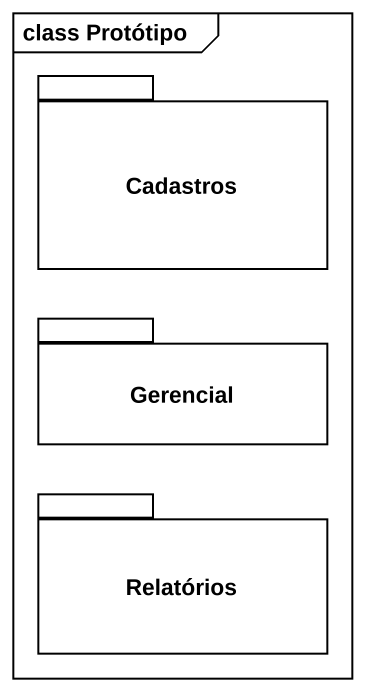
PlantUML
@startuml
mainframe class Protótipo
package Cadastros {
}
package Gerencial {
}
package Relatórios {
}
@enduml
